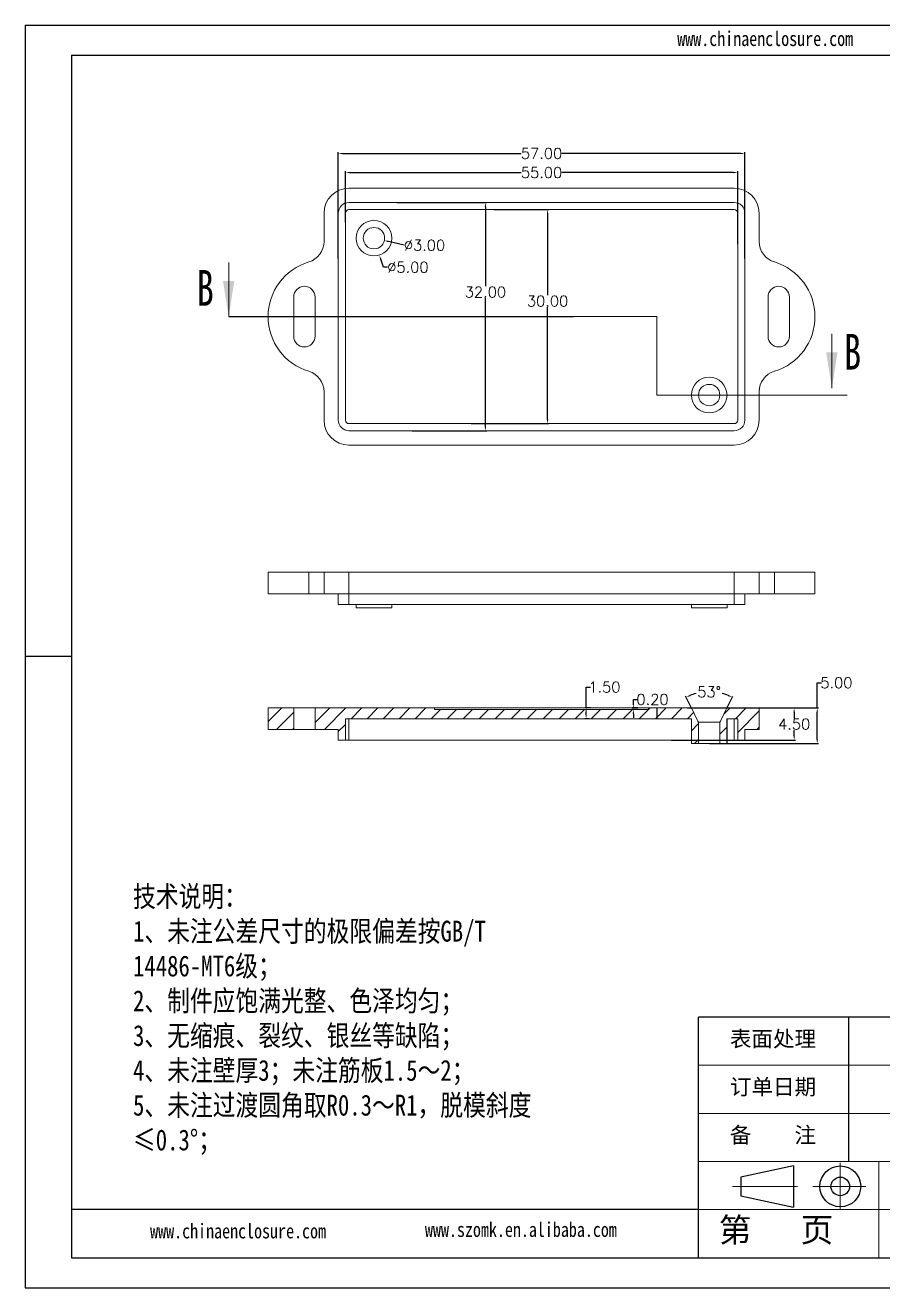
# Model space of a CAD drawing. Header units: inches. Extents: x 1456 to 1996, y 1126 to 1303.
# Drawn here: x 1745.8 to 1866.1, y 1125.7 to 1302.6 of the extents above; entities that cross this region are included whole.
import ezdxf

# ---------------------------------------------------------------- set-up
doc = ezdxf.new("R2010")
doc.units = ezdxf.units.IN
doc.header["$LTSCALE"] = 15
doc.linetypes.add('CENTER', pattern=[10.16, 6.35, -1.27, 1.27, -1.27])
doc.linetypes.add('CENTER2', pattern=[28.575, 19.05, -3.175, 3.175, -3.175])
doc.layers.add('10', color=7, linetype='Continuous')
doc.layers.add('文字', color=81, linetype='Continuous')
for name, color, linetype, lineweight in [('粗实线', 7, 'Continuous', 30), ('细实线', 3, 'Continuous', 9), ('细点划线', 2, 'CENTER2', 9)]:
    doc.layers.add(name, color=color, linetype=linetype, lineweight=lineweight)
doc.styles.add('SLDTEXTSTYLE6', font='TXT', dxfattribs={"width": 0.7})
doc.styles.get("Standard").update_dxf_attribs({"font": 'txt', "bigfont": 'gbcbig.shx'})
doc.styles.add('宋体', font='', dxfattribs={"width": 0.8, "height": 3.5})
doc.styles.get('宋体').set_extended_font_data('SimSun')
doc.dimstyles.new('2', dxfattribs={"dimtxt": 1.5, "dimasz": 0.6, "dimexe": 0.18, "dimexo": 0.0625, "dimgap": 0.09, "dimtad": 0, "dimtih": 1, "dimtoh": 1, "dimzin": 0, "dimdsep": 46, "dimtxsty": 'Standard', "dimcen": 0, "dimadec": 0, "dimazin": 2, "dimtfac": 1, "dimtofl": 0, "dimtmove": 0, "dimatfit": 3, "dimfxl": 0, "dimtolj": 1, "dimtzin": 0, "dimarcsym": 0})

# ---------------------------------------------------------------- blocks, each defined once
blk = doc.blocks.new('*D255')
at = {"color": 0, "lineweight": -2, "transparency": 16777216}
for p, q in [((1789.67, 1269.92), (1789.67, 1284.84)), ((1790.27, 1284.66), (1815.33, 1284.66)), ((1846.07, 1284.66), (1821.01, 1284.66)), ((1846.67, 1269.92), (1846.67, 1284.84))]:
    blk.add_line(p, q, dxfattribs=at)
at = {"color": 0, "transparency": 16777216}
for points in [[(1790.27, 1284.76), (1790.27, 1284.56), (1789.67, 1284.66)], [(1846.07, 1284.76), (1846.07, 1284.56), (1846.67, 1284.66)]]:
    blk.add_solid(points, dxfattribs=at)
at = {"layer": 'Defpoints', "color": 0, "transparency": 16777216}
for p in [(1846.67, 1284.66), (1789.67, 1269.85), (1846.67, 1269.85)]:
    blk.add_point(p, dxfattribs=at)
at = {"color": 0, "transparency": 16777216, "insert": (1818.17, 1284.66), "char_height": 1.5, "attachment_point": 5}
blk.add_mtext('\\A1;57.00', dxfattribs=at)
blk = doc.blocks.new('*D256')
at = {"color": 0, "lineweight": -2, "transparency": 16777216}
for p, q in [((1790.67, 1275.03), (1790.67, 1282.17)), ((1791.27, 1281.99), (1815.33, 1281.99)), ((1845.07, 1281.99), (1821.01, 1281.99)), ((1845.67, 1271.95), (1845.67, 1282.17))]:
    blk.add_line(p, q, dxfattribs=at)
at = {"color": 0, "transparency": 16777216}
for points in [[(1791.27, 1282.09), (1791.27, 1281.89), (1790.67, 1281.99)], [(1845.07, 1282.09), (1845.07, 1281.89), (1845.67, 1281.99)]]:
    blk.add_solid(points, dxfattribs=at)
at = {"layer": 'Defpoints', "color": 0, "transparency": 16777216}
for p in [(1845.67, 1281.99), (1790.67, 1274.97), (1845.67, 1271.89)]:
    blk.add_point(p, dxfattribs=at)
at = {"color": 0, "transparency": 16777216, "insert": (1818.17, 1281.99), "char_height": 1.5, "attachment_point": 5}
blk.add_mtext('\\A1;55.00', dxfattribs=at)
blk = doc.blocks.new('*D257')
at = {"color": 0, "lineweight": -2, "transparency": 16777216}
for p, q in [((1797.86, 1277.79), (1810.48, 1277.79)), ((1810.3, 1277.19), (1810.3, 1266.08)), ((1810.3, 1246.39), (1810.3, 1264.4)), ((1800.02, 1245.79), (1810.48, 1245.79))]:
    blk.add_line(p, q, dxfattribs=at)
at = {"color": 0, "transparency": 16777216}
for points in [[(1810.2, 1277.19), (1810.4, 1277.19), (1810.3, 1277.79)], [(1810.2, 1246.39), (1810.4, 1246.39), (1810.3, 1245.79)]]:
    blk.add_solid(points, dxfattribs=at)
at = {"layer": 'Defpoints', "color": 0, "transparency": 16777216}
for p in [(1797.8, 1277.79), (1799.96, 1245.79), (1810.3, 1245.79)]:
    blk.add_point(p, dxfattribs=at)
at = {"color": 0, "transparency": 16777216, "insert": (1810.3, 1265.24), "char_height": 1.5, "attachment_point": 5}
blk.add_mtext('\\A1;32.00', dxfattribs=at)
blk = doc.blocks.new('*D258')
at = {"color": 0, "lineweight": -2, "transparency": 16777216}
for p, q in [((1811.47, 1276.79), (1819.2, 1276.79)), ((1819.02, 1276.19), (1819.02, 1264.81)), ((1819.02, 1247.39), (1819.02, 1263.13)), ((1808.32, 1246.79), (1819.2, 1246.79))]:
    blk.add_line(p, q, dxfattribs=at)
at = {"color": 0, "transparency": 16777216}
for points in [[(1818.92, 1276.19), (1819.12, 1276.19), (1819.02, 1276.79)], [(1818.92, 1247.39), (1819.12, 1247.39), (1819.02, 1246.79)]]:
    blk.add_solid(points, dxfattribs=at)
at = {"layer": 'Defpoints', "color": 0, "transparency": 16777216}
for p in [(1811.4, 1276.79), (1819.02, 1276.79), (1808.26, 1246.79)]:
    blk.add_point(p, dxfattribs=at)
at = {"color": 0, "transparency": 16777216, "insert": (1819.02, 1263.97), "char_height": 1.5, "attachment_point": 5}
blk.add_mtext('\\A1;30.00', dxfattribs=at)
blk = doc.blocks.new('*D259')
at = {"color": 0, "lineweight": -2, "transparency": 16777216}
for p, q in [((1795.99, 1268.72), (1795.63, 1269.84)), ((1796.59, 1268.72), (1795.99, 1268.72))]:
    blk.add_line(p, q, dxfattribs=at)
at = {"color": 0, "transparency": 16777216}
blk.add_solid([(1795.72, 1269.87), (1795.53, 1269.81), (1795.44, 1270.41)], dxfattribs=at)
at = {"layer": 'Defpoints', "color": 0, "transparency": 16777216}
for p in [(1793.9, 1275.17), (1795.44, 1270.41)]:
    blk.add_point(p, dxfattribs=at)
at = {"color": 0, "transparency": 16777216, "insert": (1799.43, 1268.72), "char_height": 1.5, "attachment_point": 5}
blk.add_mtext('\\A1;∅5.00', dxfattribs=at)
blk = doc.blocks.new('*D260')
at = {"color": 0, "lineweight": -2, "transparency": 16777216}
blk.add_line((1798.92, 1271.8), (1796.72, 1272.32), dxfattribs=at)
at = {"color": 0, "transparency": 16777216}
blk.add_solid([(1796.74, 1272.41), (1796.7, 1272.22), (1796.13, 1272.45)], dxfattribs=at)
at = {"layer": 'Defpoints', "color": 0, "transparency": 16777216}
for p in [(1793.21, 1273.13), (1796.13, 1272.45)]:
    blk.add_point(p, dxfattribs=at)
at = {"color": 0, "transparency": 16777216, "insert": (1801.76, 1271.8), "char_height": 1.5, "attachment_point": 5}
blk.add_mtext('\\A1;∅3.00', dxfattribs=at)
blk = doc.blocks.new('*D261')
at = {"color": 0, "lineweight": -2, "transparency": 16777216}
for p, q in [((1831.04, 1207.53), (1831.04, 1208.13)), ((1831.04, 1208.13), (1831.64, 1208.13)), ((1831.68, 1206.93), (1830.86, 1206.93)), ((1831.68, 1206.73), (1830.86, 1206.73)), ((1831.04, 1206.13), (1831.04, 1205.53))]:
    blk.add_line(p, q, dxfattribs=at)
at = {"color": 0, "transparency": 16777216}
for points in [[(1830.94, 1207.53), (1831.14, 1207.53), (1831.04, 1206.93)], [(1830.94, 1206.13), (1831.14, 1206.13), (1831.04, 1206.73)]]:
    blk.add_solid(points, dxfattribs=at)
at = {"layer": 'Defpoints', "color": 0, "transparency": 16777216}
for p in [(1831.04, 1206.93), (1831.74, 1206.93), (1831.74, 1206.73)]:
    blk.add_point(p, dxfattribs=at)
at = {"color": 0, "transparency": 16777216, "insert": (1833.73, 1208.13), "char_height": 1.5, "attachment_point": 5}
blk.add_mtext('\\A1;0.20', dxfattribs=at)
blk = doc.blocks.new('*D262')
at = {"color": 0, "lineweight": -2, "transparency": 16777216}
for p, q in [((1824.42, 1206.93), (1824.42, 1209.86)), ((1824.42, 1209.86), (1825.02, 1209.86)), ((1825.02, 1206.93), (1824.24, 1206.93)), ((1824.83, 1205.43), (1824.24, 1205.43)), ((1824.42, 1206.03), (1824.42, 1206.33))]:
    blk.add_line(p, q, dxfattribs=at)
at = {"color": 0, "transparency": 16777216}
for points in [[(1824.32, 1206.33), (1824.52, 1206.33), (1824.42, 1206.93)], [(1824.32, 1206.03), (1824.52, 1206.03), (1824.42, 1205.43)]]:
    blk.add_solid(points, dxfattribs=at)
at = {"layer": 'Defpoints', "color": 0, "transparency": 16777216}
for p in [(1824.42, 1206.93), (1824.89, 1205.43), (1825.08, 1206.93)]:
    blk.add_point(p, dxfattribs=at)
at = {"color": 0, "transparency": 16777216, "insert": (1826.98, 1209.86), "char_height": 1.5, "attachment_point": 5}
blk.add_mtext('\\A1;1.50', dxfattribs=at)
blk = doc.blocks.new('*D263')
at = {"color": 0, "lineweight": -2, "transparency": 16777216}
for p, q in [((1840.98, 1206.93), (1853.77, 1206.93)), ((1853.59, 1206.33), (1853.59, 1205.52)), ((1853.59, 1203.03), (1853.59, 1203.84)), ((1836.41, 1202.43), (1853.77, 1202.43))]:
    blk.add_line(p, q, dxfattribs=at)
at = {"color": 0, "transparency": 16777216}
for points in [[(1853.49, 1206.33), (1853.69, 1206.33), (1853.59, 1206.93)], [(1853.49, 1203.03), (1853.69, 1203.03), (1853.59, 1202.43)]]:
    blk.add_solid(points, dxfattribs=at)
at = {"layer": 'Defpoints', "color": 0, "transparency": 16777216}
for p in [(1840.92, 1206.93), (1853.59, 1206.93), (1836.35, 1202.43)]:
    blk.add_point(p, dxfattribs=at)
at = {"color": 0, "transparency": 16777216, "insert": (1853.59, 1204.68), "char_height": 1.5, "attachment_point": 5}
blk.add_mtext('\\A1;4.50', dxfattribs=at)
blk = doc.blocks.new('*D264')
at = {"color": 0, "lineweight": -2, "transparency": 16777216}
for p, q in [((1839.14, 1206.99), (1838.34, 1208.59)), ((1844.2, 1206.99), (1845, 1208.59))]:
    blk.add_line(p, q, dxfattribs=at)
for start, end in [(104.6884, 111.8432), (68.1568, 75.3116)]:
    blk.add_arc((1841.67, 1201.94), 7.26, start, end, dxfattribs=at)
at = {"color": 0, "transparency": 16777216}
for points in [[(1839.01, 1208.58), (1838.93, 1208.76), (1838.42, 1208.43)], [(1844.41, 1208.76), (1844.33, 1208.58), (1844.92, 1208.43)]]:
    blk.add_solid(points, dxfattribs=at)
at = {"layer": 'Defpoints', "color": 0, "transparency": 16777216}
for p in [(1842.79, 1209.11), (1839.17, 1206.93), (1844.17, 1206.93), (1840.1, 1205.08), (1843.24, 1205.08)]:
    blk.add_point(p, dxfattribs=at)
at = {"color": 0, "transparency": 16777216, "insert": (1841.67, 1209.19), "char_height": 1.5, "attachment_point": 5}
blk.add_mtext('\\A1;53°', dxfattribs=at)
blk = doc.blocks.new('*D265')
at = {"color": 0, "lineweight": -2, "transparency": 16777216}
for p, q in [((1856.82, 1206.93), (1856.82, 1210.47)), ((1856.82, 1210.47), (1857.42, 1210.47)), ((1838.57, 1206.93), (1857, 1206.93)), ((1856.82, 1202.53), (1856.82, 1206.33)), ((1841.73, 1201.93), (1857, 1201.93))]:
    blk.add_line(p, q, dxfattribs=at)
at = {"color": 0, "transparency": 16777216}
for points in [[(1856.72, 1206.33), (1856.92, 1206.33), (1856.82, 1206.93)], [(1856.72, 1202.53), (1856.92, 1202.53), (1856.82, 1201.93)]]:
    blk.add_solid(points, dxfattribs=at)
at = {"layer": 'Defpoints', "color": 0, "transparency": 16777216}
for p in [(1838.51, 1206.93), (1856.82, 1206.93), (1841.67, 1201.93)]:
    blk.add_point(p, dxfattribs=at)
at = {"color": 0, "transparency": 16777216, "insert": (1859.51, 1210.47), "char_height": 1.5, "attachment_point": 5}
blk.add_mtext('\\A1;5.00', dxfattribs=at)

msp = doc.modelspace()

# ---------------------------------------------------------------- hatches: boundary and pattern name
h = msp.add_hatch()
h.set_pattern_fill('ANSI31', color=4, scale=0.5)
h.set_pattern_definition([(45, (12.1337, 0.8345), (-1.122532, 1.122532), [])])
h.paths.add_polyline_path([(1783.422, 1206.932), (1779.837, 1206.932), (1779.837, 1203.932), (1783.422, 1203.932)])
h.paths.add_polyline_path([(1834.321, 1206.932), (1833.172, 1206.932), (1833.172, 1206.732), (1803.172, 1206.732), (1803.172, 1206.932), (1786.422, 1206.932), (1786.422, 1203.932), (1789.672, 1203.932), (1789.672, 1202.432), (1790.672, 1202.432), (1790.672, 1205.432), (1834.321, 1205.432)])
edge = h.paths.add_edge_path()
edge.add_line((1839.172, 1206.932), (1834.321, 1206.932))
edge.add_line((1834.321, 1206.932), (1834.321, 1205.432))
edge.add_line((1834.321, 1205.432), (1839.172, 1205.432))
edge.add_line((1839.172, 1205.432), (1839.172, 1201.932))
edge.add_line((1839.172, 1201.932), (1840.173, 1201.932))
edge.add_line((1840.173, 1201.932), (1840.173, 1204.932))
edge.add_spline(control_points=[(1840.173, 1204.932), (1839.839, 1205.598), (1839.505, 1206.265), (1839.172, 1206.932)], knot_values=[0, 0, 0, 0, 1, 1, 1, 1], degree=3, periodic=0)
h.paths.add_polyline_path([(1848.671, 1206.932), (1844.17, 1206.932), (1843.241, 1205.076), (1843.169, 1204.932), (1843.169, 1201.932), (1844.17, 1201.932), (1844.17, 1205.432), (1845.671, 1205.432), (1845.672, 1205.432), (1845.672, 1202.432), (1846.671, 1202.432), (1846.671, 1203.932), (1848.671, 1203.932)])

# ---------------------------------------------------------------- linework, layer by layer
for p, q in [((1745.783, 1302.637), (1996.084, 1302.637)), ((1745.783, 1302.637), (1745.783, 1125.657)), ((1752.26, 1298.423), (1991.87, 1298.423)), ((1752.26, 1298.423), (1752.26, 1129.87)), ((1752.26, 1214.147), (1745.783, 1214.147)), ((1745.783, 1207.592), (1745.783, 1125.657)), ((1834.321, 1206.932), (1834.321, 1205.432)), ((1991.87, 1163.581), (1840.173, 1163.581)), ((1840.173, 1129.87), (1840.173, 1163.581)), ((1861.242, 1143.355), (1861.242, 1163.581)), ((1840.173, 1136.613), (1752.26, 1136.613)), ((1752.26, 1129.87), (1991.87, 1129.87)), ((1745.783, 1125.657), (1996.084, 1125.657)), ((1745.783, 1125.657), (1861.663, 1125.657))]:
    msp.add_line(p, q)
at = {"color": 7, "linetype": 'Continuous', "lineweight": 15}
for p, q in [((1845.172, 1279.791), (1791.172, 1279.791)), ((1787.672, 1276.291), (1787.672, 1272.326)), ((1789.672, 1276.291), (1789.672, 1247.291)), ((1790.672, 1276.291), (1790.672, 1247.291)), ((1845.172, 1277.791), (1791.172, 1277.791)), ((1845.172, 1276.791), (1791.172, 1276.791)), ((1845.672, 1247.291), (1845.672, 1276.291)), ((1846.672, 1247.291), (1846.672, 1276.291)), ((1848.672, 1272.326), (1848.672, 1276.291)), ((1783.422, 1259.041), (1783.422, 1264.541)), ((1786.422, 1264.541), (1786.422, 1259.041)), ((1849.922, 1264.541), (1849.922, 1259.041)), ((1852.922, 1259.041), (1852.922, 1264.541)), ((1787.672, 1251.256), (1787.672, 1247.291)), ((1848.672, 1247.291), (1848.672, 1251.256)), ((1791.172, 1246.791), (1845.172, 1246.791)), ((1791.172, 1245.791), (1845.172, 1245.791)), ((1791.172, 1243.791), (1845.172, 1243.791)), ((1779.837, 1225.952), (1779.837, 1222.952)), ((1779.837, 1225.952), (1785.535, 1225.952)), ((1785.535, 1222.952), (1785.535, 1225.952)), ((1785.535, 1225.952), (1787.672, 1225.952)), ((1787.672, 1222.952), (1787.672, 1225.952)), ((1787.672, 1225.952), (1791.172, 1225.952)), ((1791.172, 1225.952), (1791.172, 1222.952)), ((1845.172, 1225.952), (1791.172, 1225.952)), ((1845.172, 1222.952), (1845.172, 1225.952)), ((1845.172, 1225.952), (1848.672, 1225.952)), ((1848.672, 1225.952), (1848.672, 1222.952)), ((1848.672, 1225.952), (1850.809, 1225.952)), ((1850.809, 1225.952), (1850.809, 1222.952)), ((1856.507, 1225.952), (1850.809, 1225.952)), ((1856.507, 1222.952), (1856.507, 1225.952)), ((1779.837, 1222.952), (1785.535, 1222.952)), ((1787.672, 1222.952), (1785.535, 1222.952)), ((1791.172, 1222.952), (1787.672, 1222.952)), ((1789.672, 1221.452), (1789.672, 1222.952)), ((1845.172, 1222.952), (1791.172, 1222.952)), ((1791.172, 1221.452), (1791.172, 1222.952)), ((1848.672, 1222.952), (1845.172, 1222.952)), ((1845.172, 1221.452), (1845.172, 1222.952)), ((1846.672, 1221.452), (1846.672, 1222.952)), ((1850.809, 1222.952), (1848.672, 1222.952)), ((1856.507, 1222.952), (1850.809, 1222.952)), ((1791.172, 1221.452), (1789.672, 1221.452)), ((1845.172, 1221.452), (1791.172, 1221.452)), ((1792.172, 1221.452), (1792.172, 1220.952)), ((1797.172, 1220.952), (1797.172, 1221.452)), ((1839.172, 1221.452), (1839.172, 1220.952)), ((1844.172, 1220.952), (1844.172, 1221.452)), ((1846.672, 1221.452), (1845.172, 1221.452)), ((1797.172, 1220.952), (1792.172, 1220.952)), ((1844.172, 1220.952), (1839.172, 1220.952)), ((1779.837, 1206.932), (1779.837, 1203.932)), ((1779.837, 1206.932), (1783.422, 1206.932)), ((1783.422, 1206.932), (1783.422, 1203.932)), ((1786.422, 1206.932), (1783.422, 1206.932)), ((1786.422, 1203.932), (1786.422, 1206.932)), ((1786.422, 1206.932), (1803.172, 1206.932)), ((1790.672, 1202.432), (1790.672, 1205.432)), ((1839.172, 1205.432), (1790.672, 1205.432)), ((1791.172, 1205.432), (1791.172, 1202.432)), ((1803.172, 1206.732), (1803.172, 1206.932)), ((1833.172, 1206.932), (1803.172, 1206.932)), ((1803.172, 1206.732), (1833.172, 1206.732)), ((1833.172, 1206.932), (1833.172, 1206.732)), ((1833.172, 1206.932), (1848.671, 1206.932)), ((1839.172, 1206.932), (1844.17, 1206.932)), ((1839.172, 1205.432), (1839.172, 1201.932)), ((1839.172, 1201.932), (1839.172, 1205.432)), ((1848.671, 1206.932), (1844.17, 1206.932)), ((1845.672, 1205.432), (1844.17, 1205.432)), ((1844.17, 1205.432), (1845.671, 1205.432)), ((1844.17, 1205.432), (1844.17, 1201.932)), ((1844.172, 1201.932), (1844.172, 1205.432)), ((1845.171, 1205.432), (1845.171, 1202.432)), ((1845.172, 1205.432), (1845.172, 1202.432)), ((1845.671, 1202.432), (1845.671, 1205.432)), ((1845.672, 1205.432), (1845.672, 1202.432)), ((1848.671, 1206.932), (1848.671, 1203.932)), ((1779.837, 1203.932), (1783.422, 1203.932)), ((1786.422, 1203.932), (1783.422, 1203.932)), ((1786.422, 1203.932), (1789.672, 1203.932)), ((1789.672, 1203.932), (1789.672, 1202.432)), ((1843.169, 1204.932), (1840.173, 1204.932)), ((1840.173, 1201.932), (1840.173, 1204.932)), ((1843.169, 1204.932), (1843.169, 1201.932)), ((1848.671, 1203.932), (1846.671, 1203.932)), ((1846.671, 1203.932), (1846.671, 1202.432)), ((1846.672, 1203.932), (1848.671, 1203.932)), ((1846.672, 1202.432), (1846.672, 1203.932)), ((1790.672, 1202.432), (1789.672, 1202.432)), ((1790.672, 1202.432), (1791.172, 1202.432)), ((1791.172, 1202.432), (1839.172, 1202.432)), ((1844.172, 1201.932), (1839.172, 1201.932)), ((1839.172, 1201.932), (1840.173, 1201.932)), ((1840.173, 1201.932), (1843.169, 1201.932)), ((1843.169, 1201.932), (1844.17, 1201.932)), ((1844.17, 1202.432), (1845.171, 1202.432)), ((1844.172, 1202.432), (1845.172, 1202.432)), ((1845.171, 1202.432), (1845.671, 1202.432)), ((1845.172, 1202.432), (1845.672, 1202.432)), ((1845.671, 1202.432), (1846.671, 1202.432)), ((1846.672, 1202.432), (1845.672, 1202.432))]:
    msp.add_line(p, q, dxfattribs=at)
at = {"color": 7, "linetype": 'Continuous', "lineweight": 0}
for p, q in [((1774.303, 1269.391), (1774.303, 1261.791)), ((1858.874, 1259.373), (1858.874, 1251.773))]:
    msp.add_line(p, q, dxfattribs=at)
at = {"color": 1, "linetype": 'CENTER', "lineweight": 0}
for p, q in [((1774.303, 1261.791), (1834.321, 1261.791)), ((1834.321, 1261.791), (1834.321, 1250.791)), ((1834.321, 1250.791), (1861.013, 1250.791))]:
    msp.add_line(p, q, dxfattribs=at)
at = {"color": 7, "linetype": 'Continuous', "lineweight": 15, "flags": 128}
for points in [[(1839.172, 1206.932), (1840.1, 1205.076), (1840.173, 1204.932)], [(1844.17, 1206.932), (1843.241, 1205.076), (1843.169, 1204.932)]]:
    msp.add_lwpolyline(points, dxfattribs=at)
at = {"color": 7, "linetype": 'Continuous', "lineweight": 15}
for centre, radius in [((1794.672, 1272.791), 2.5), ((1794.672, 1272.791), 1.5), ((1841.672, 1250.791), 2.5), ((1841.672, 1250.791), 1.5)]:
    msp.add_circle(centre, radius, dxfattribs=at)
for centre, radius, start, end in [((1791.172, 1276.291), 3.5, 90, 180), ((1845.172, 1276.291), 3.5, 0, 90), ((1791.172, 1276.291), 1.5, 90, 180), ((1791.172, 1276.291), 0.5, 90, 180), ((1845.172, 1276.291), 1.5, 0, 90), ((1845.172, 1276.291), 0.5, 0, 90), ((1784.672, 1272.326), 3, 286.72126, 0), ((1851.672, 1272.326), 3, 180, 253.27874), ((1787.837, 1261.791), 8, 106.72126, 253.27874), ((1848.507, 1261.791), 8, 286.72126, 73.27874), ((1784.922, 1264.541), 1.5, 0, 180), ((1851.422, 1264.541), 1.5, 0, 180), ((1784.922, 1259.041), 1.5, 180, 0), ((1851.422, 1259.041), 1.5, 180, 0), ((1784.672, 1251.256), 3, 0, 73.27874), ((1851.672, 1251.256), 3, 106.72126, 180), ((1791.172, 1247.291), 3.5, 180, 270), ((1791.172, 1247.291), 1.5, 180, 270), ((1791.172, 1247.291), 0.5, 180, 270), ((1845.172, 1247.291), 0.5, 270, 0), ((1845.172, 1247.291), 1.5, 270, 0), ((1845.172, 1247.291), 3.5, 270, 0)]:
    msp.add_arc(centre, radius, start, end, dxfattribs=at)
at = {"color": 7, "linetype": 'Continuous', "lineweight": 0}
for points in [[(1774.303, 1261.791), (1775.103, 1266.791), (1773.503, 1266.791)], [(1858.874, 1251.773), (1859.674, 1256.773), (1858.074, 1256.773)]]:
    msp.add_solid(points, dxfattribs=at)
at = {"layer": '10'}
msp.add_line((1774.303, 1261.791), (1822.663, 1261.791), dxfattribs=at)
at = {"layer": '粗实线', "color": 7}
for p, q in [((1853.497, 1142.724), (1846.131, 1141.162)), ((1853.497, 1142.724), (1853.497, 1136.95)), ((1846.131, 1141.162), (1846.131, 1138.557)), ((1846.131, 1138.557), (1853.497, 1136.95))]:
    msp.add_line(p, q, dxfattribs=at)
for radius in [2.864, 1.303]:
    msp.add_circle((1860.054, 1139.86), radius, dxfattribs=at)
at = {"layer": '细实线', "color": 7}
for p, q in [((1890.738, 1156.839), (1840.173, 1156.839)), ((1890.738, 1150.097), (1840.173, 1150.097)), ((1991.87, 1143.355), (1840.173, 1143.355)), ((1865.455, 1143.355), (1865.455, 1129.87)), ((1890.738, 1136.613), (1840.173, 1136.613))]:
    msp.add_line(p, q, dxfattribs=at)
at = {"layer": '细点划线', "color": 7}
for p, q in [((1860.054, 1143.157), (1860.054, 1136.613)), ((1844.956, 1139.86), (1854.062, 1139.86)), ((1856.224, 1139.86), (1863.626, 1139.86))]:
    msp.add_line(p, q, dxfattribs=at)

# ---------------------------------------------------------------- texts
at = {"color": 7, "linetype": 'Continuous', "char_height": 5, "attachment_point": 1, "style": 'SLDTEXTSTYLE6'}
for insert in [(1769.83, 1268.316), (1860.588, 1259.373)]:
    msp.add_mtext('B', dxfattribs=dict(at, insert=insert))
at = {"char_height": 2.21726, "width": 1260.17917, "attachment_point": 1}
for s, insert in [('{\\fSimHei|b0|i0|c134|p49;表面处理}', (1844.57, 1161.668)), ('{\\fSimHei|b0|i0|c134|p49;订单日期}', (1844.57, 1154.926)), ('{\\fSimHei|b0|i0|c134|p49;备    注}', (1844.57, 1148.183))]:
    msp.add_mtext(s, dxfattribs=dict(at, insert=insert))
at = {"layer": '文字', "color": 0, "attachment_point": 1, "style": '宋体'}
for s, insert, char_height, width in [('www.chinaenclosure.com', (1837.195, 1301.788), 2.06009, 36.19381), ('{\\H1.111x;技术说明：\\P1、未注公差尺寸的极限偏差按GB/T 14486-MT6级；\\P2、制件应饱满光整、色泽均匀；\\P3、无缩痕、裂纹、银丝等缺陷；\\P4、未注壁厚3；未注筋板1.5～2；\\P5、未注过渡圆角取R0.3～R1，脱模斜度≤0.3%%D；}', (1760.895, 1181.984), 2.63364, 59.32112), ('www.chinaenclosure.com', (1763.29, 1134.64), 2.06009, 36.19381), ('www.szomk.en.alibaba.com', (1801.822, 1134.844), 2.06009, 36.19381)]:
    msp.add_mtext(s, dxfattribs=dict(at, insert=insert, char_height=char_height, width=width))
at = {"layer": '细实线', "color": 7, "insert": (1843.009, 1135.454), "char_height": 3.37106, "width": 25.28292, "attachment_point": 1}
msp.add_mtext('{\\fSimSun|b0|i0|c134|p54;第   页}', dxfattribs=at)

# ---------------------------------------------------------------- dimensions: what is measured, and where the dimension line sits
for base, p1, p2, picture, middle in [((1846.672, 1284.657), (1789.672, 1269.854), (1846.672, 1269.854), '*D255', (1818.172, 1284.657)), ((1845.672, 1281.99), (1790.672, 1274.966), (1845.672, 1271.892), '*D256', (1818.172, 1281.99))]:
    dim = msp.add_linear_dim(base=base, p1=p1, p2=p2, dimstyle='2')
    dim.commit()
    dim.dimension.update_dxf_attribs({"geometry": picture, "text_midpoint": middle})
for base, p1, p2, picture, middle in [((1810.298, 1245.791), (1797.798, 1277.791), (1799.958, 1245.791), '*D257', (1810.298, 1265.237)), ((1819.022, 1276.791), (1808.261, 1246.791), (1811.403, 1276.791), '*D258', (1819.022, 1263.968)), ((1824.42, 1206.932), (1824.892, 1205.432), (1825.082, 1206.932), '*D262', (1826.985, 1209.863)), ((1856.821, 1206.932), (1841.671, 1201.932), (1838.511, 1206.932), '*D265', (1859.511, 1210.468))]:
    dim = msp.add_linear_dim(base=base, p1=p1, p2=p2, angle=90, dimstyle='2')
    dim.commit()
    dim.dimension.update_dxf_attribs({"geometry": picture, "text_midpoint": middle, "dimtype": 160})
for p1, p2, picture, middle in [((1793.9, 1275.169), (1795.444, 1270.413), '*D259', (1799.432, 1268.725)), ((1793.211, 1273.13), (1796.133, 1272.452), '*D260', (1798.925, 1271.805))]:
    dim = msp.add_diameter_dim_2p(p1=p1, p2=p2, dimstyle='2')
    dim.commit()
    dim.dimension.update_dxf_attribs({"geometry": picture, "text_midpoint": middle, "dimtype": 163})
for base, p1, p2, picture, middle in [((1831.043, 1206.932), (1831.743, 1206.732), (1831.743, 1206.932), '*D261', (1833.733, 1208.132)), ((1853.589, 1206.932), (1836.352, 1202.432), (1840.921, 1206.932), '*D263', (1853.589, 1204.682))]:
    dim = msp.add_linear_dim(base=base, p1=p1, p2=p2, angle=90, dimstyle='2')
    dim.commit()
    dim.dimension.update_dxf_attribs({"geometry": picture, "text_midpoint": middle})
dim = msp.add_angular_dim_2l(base=(1842.789, 1209.108), line1=((1844.17, 1206.932), (1843.241, 1205.076)), line2=((1839.172, 1206.932), (1840.1, 1205.076)), dimstyle='2')
dim.commit()
dim.dimension.update_dxf_attribs({"geometry": '*D264', "text_midpoint": (1841.671, 1209.194)})

doc.saveas('drawing.dxf')
